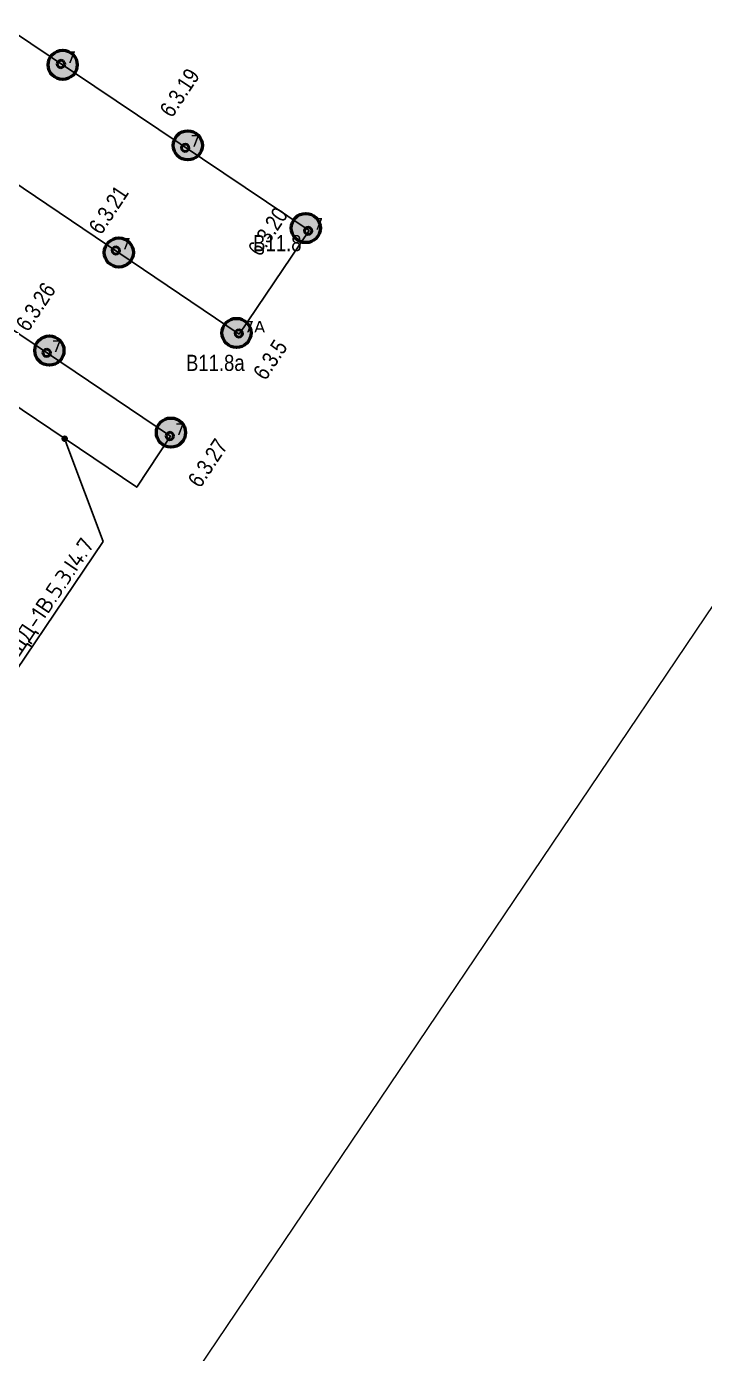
# Model space of a CAD drawing. Header units: millimetres. Extents: x -243740 to 150609, y -473655 to -165121.
# Drawn here: x 95464 to 105960, y -350497 to -329956 of the extents above; entities that cross this region are included whole.
import ezdxf
from ezdxf import colors
from ezdxf.entities.mleader import LeaderData, LeaderLine
from ezdxf.enums import TextEntityAlignment as Align
from ezdxf.math import Vec2, Vec3

# ---------------------------------------------------------------- set-up
doc = ezdxf.new("R2010")
doc.units = ezdxf.units.MM
doc.linetypes.add('Штрих', pattern=[6.35, 3.175, -3.175])
doc.layers.add('_Гр.ЩД-1В.5.3.I4.7', color=6, linetype='Continuous')
doc.layers.add('Вставка', color=252, linetype='Continuous')
for name, color, linetype, lineweight in [('_освещение_dali', 3, 'Continuous', 50), ('A-ANNO-DIMS', 7, 'Continuous', 9), ('DLX_FL2_LUM 5', 5, 'Continuous', 40), ('Аварийное_овещение', 1, 'Continuous', 30), ('АР_монолит', 252, 'Continuous', 50), ('Освещение', 5, 'Continuous', 30)]:
    doc.layers.add(name, color=color, linetype=linetype, lineweight=lineweight)
doc.layers.add('DLX_FL1_LUM 9', color=7, linetype='Continuous', lineweight=40, true_color=0xf70808)
doc.styles.add('Arial Narrow_6', font='ARIALN.TTF', dxfattribs={"height": 193.245432})
doc.styles.add('GOST 2.304', font='')
doc.styles.add('ISOCPEUR', font='isocpeur.ttf')
doc.styles.get("Standard").update_dxf_attribs({"font": 'ARIALN.TTF'})
doc.styles.add('TableTextStyle', font='')
doc.styles.get('GOST 2.304').set_extended_font_data('GOST Common')
doc.styles.get('TableTextStyle').set_extended_font_data('VERDANA.TTF')
doc.linetypes.add('Truba', pattern='A,3e-05,[4,MSH_7,S=1,R=0,X=0,Y=0],-3.022072', length=3.022102)
doc.dimstyles.new('М-200', dxfattribs={"dimtxt": 400, "dimasz": 160, "dimexe": 200, "dimexo": 400, "dimgap": 50, "dimtad": 1, "dimdec": 0, "dimzin": 0, "dimdsep": 46, "dimtxsty": 'GOST 2.304', "dimblk": 'ARCHTICK', "dimcen": 180, "dimdle": 200, "dimadec": 0, "dimazin": 0, "dimtfac": 1, "dimtdec": 0, "dimtmove": 1, "dimatfit": 0, "dimfxl": 1, "dimtolj": 1, "dimtzin": 0, "dimarcsym": 0})

# ---------------------------------------------------------------- blocks, each defined once
blk = doc.blocks.new('_ArchTick')
at = {"color": 0, "linetype": 'ByBlock', "const_width": 0.15}
blk.add_lwpolyline([(-0.5, -0.5), (0.5, 0.5)], dxfattribs=at)
blk = doc.blocks.new('*D5')
at = {"layer": 'A-ANNO-DIMS', "color": 0, "lineweight": -2, "transparency": 16777216}
for p, q in [((-593595, -339954), (-537899, -257382)), ((-538342, -257324), (-538177, -257436)), ((-593814, -339565), (-593649, -339677))]:
    blk.add_line(p, q, dxfattribs=at)
at = {"layer": 'Defpoints', "color": 0, "transparency": 16777216}
for p in [(-538011, -257548), (-538011, -257548), (-593483, -339788)]:
    blk.add_point(p, dxfattribs=at)
at = {"layer": 'A-ANNO-DIMS', "color": 0, "lineweight": -2, "transparency": 16777216, "xscale": 160, "yscale": 160, "zscale": 160}
for p, rotation in [((-538011, -257548), 55.99999854218721), ((-593483, -339788), 235.9999985421872)]:
    blk.add_blockref('_ArchTick', p, dxfattribs=dict(at, rotation=rotation))
at = {"layer": 'A-ANNO-DIMS', "color": 0, "transparency": 16777216, "insert": (-565954, -298528), "char_height": 400, "attachment_point": 5, "rotation": 56, "style": 'GOST 2.304'}
blk.add_mtext('\\A1;99200', dxfattribs=at)
blk = doc.blocks.new('A$Caabd1818')
at = {"layer": 'DLX_FL1_LUM 9'}
for points in [[(94735, 62846, -2997), (94757, 62866, -2997)], [(94757, 62866, -2997), (94735, 62846, -2997)], [(94757, 62866, -2997), (94735, 62846, -2997)], [(94735, 62846, -2997), (94757, 62866, -2997)], [(94757, 62866, -2997), (94786, 62872, -2997)], [(94786, 62872, -2997), (94757, 62866, -2997)], [(94786, 62872, -2997), (94757, 62866, -2997)], [(94757, 62866, -2997), (94786, 62872, -2997)], [(94757, 62866, -2997), (94757, 62866, -2997)], [(94757, 62866, -2997), (94757, 62866, -2997)], [(94786, 62872, -2997), (94786, 62872, -2997)], [(94786, 62872, -2997), (94815, 62862, -2997)], [(94815, 62862, -2997), (94786, 62872, -2997)], [(94786, 62872, -2997), (94786, 62872, -2997)], [(94815, 62862, -2997), (94786, 62872, -2997)], [(94786, 62872, -2997), (94815, 62862, -2997)], [(94815, 62862, -2997), (94815, 62862, -2997)], [(94815, 62862, -2997), (94834, 62839, -2997)], [(94834, 62839, -2997), (94815, 62862, -2997)], [(94815, 62862, -2997), (94815, 62862, -2997)], [(94834, 62839, -2997), (94815, 62862, -2997)], [(94815, 62862, -2997), (94834, 62839, -2997)], [(94725, 62818, -2997), (94735, 62846, -2997)], [(94735, 62846, -2997), (94725, 62818, -2997)], [(94735, 62846, -2997), (94725, 62818, -2997)], [(94725, 62818, -2997), (94735, 62846, -2997)], [(94731, 62789, -2997), (94725, 62818, -2997)], [(94725, 62818, -2997), (94725, 62818, -2997)], [(94725, 62818, -2997), (94731, 62789, -2997)], [(94725, 62818, -2997), (94725, 62818, -2997)], [(94725, 62818, -2997), (94731, 62789, -2997)], [(94731, 62789, -2997), (94725, 62818, -2997)], [(94750, 62767, -2997), (94731, 62789, -2997)], [(94731, 62789, -2997), (94731, 62789, -2997)], [(94731, 62789, -2997), (94750, 62767, -2997)], [(94731, 62789, -2997), (94731, 62789, -2997)], [(94731, 62789, -2997), (94750, 62767, -2997)], [(94750, 62767, -2997), (94731, 62789, -2997)], [(94735, 62846, -2997), (94735, 62846, -2997)], [(94735, 62846, -2997), (94735, 62846, -2997)], [(94778, 62757, -2997), (94750, 62767, -2997)], [(94750, 62767, -2997), (94750, 62767, -2997)], [(94750, 62767, -2997), (94778, 62757, -2997)], [(94750, 62767, -2997), (94750, 62767, -2997)], [(94750, 62767, -2997), (94778, 62757, -2997)], [(94778, 62757, -2997), (94750, 62767, -2997)], [(94808, 62763, -2997), (94778, 62757, -2997)], [(94778, 62757, -2997), (94808, 62763, -2997)], [(94778, 62757, -2997), (94808, 62763, -2997)], [(94808, 62763, -2997), (94778, 62757, -2997)], [(94778, 62757, -2997), (94778, 62757, -2997)], [(94778, 62757, -2997), (94778, 62757, -2997)], [(94830, 62782, -2997), (94808, 62763, -2997)], [(94808, 62763, -2997), (94830, 62782, -2997)], [(94808, 62763, -2997), (94830, 62782, -2997)], [(94830, 62782, -2997), (94808, 62763, -2997)], [(94808, 62763, -2997), (94808, 62763, -2997)], [(94808, 62763, -2997), (94808, 62763, -2997)], [(94840, 62810, -2997), (94830, 62782, -2997)], [(94830, 62782, -2997), (94840, 62810, -2997)], [(94830, 62782, -2997), (94840, 62810, -2997)], [(94840, 62810, -2997), (94830, 62782, -2997)], [(94830, 62782, -2997), (94830, 62782, -2997)], [(94830, 62782, -2997), (94830, 62782, -2997)], [(94834, 62839, -2997), (94834, 62839, -2997)], [(94834, 62839, -2997), (94840, 62810, -2997)], [(94840, 62810, -2997), (94834, 62839, -2997)], [(94834, 62839, -2997), (94834, 62839, -2997)], [(94840, 62810, -2997), (94834, 62839, -2997)], [(94834, 62839, -2997), (94840, 62810, -2997)], [(94840, 62810, -2997), (94840, 62810, -2997)], [(94840, 62810, -2997), (94840, 62810, -2997)]]:
    blk.add_polyline3d(points, dxfattribs=at)
at = {"layer": 'DLX_FL2_LUM 5'}
for points in [[(91970, 66991, -2997), (91980, 67019, -2997)], [(91980, 67019, -2997), (91970, 66991, -2997)], [(91980, 67019, -2997), (91970, 66991, -2997)], [(91970, 66991, -2997), (91980, 67019, -2997)], [(91976, 66961, -2997), (91970, 66991, -2997)], [(91970, 66991, -2997), (91970, 66991, -2997)], [(91970, 66991, -2997), (91976, 66961, -2997)], [(91970, 66991, -2997), (91970, 66991, -2997)], [(91970, 66991, -2997), (91976, 66961, -2997)], [(91976, 66961, -2997), (91970, 66991, -2997)], [(91980, 67019, -2997), (92002, 67038, -2997)], [(92002, 67038, -2997), (91980, 67019, -2997)], [(92002, 67038, -2997), (91980, 67019, -2997)], [(91980, 67019, -2997), (92002, 67038, -2997)], [(91980, 67019, -2997), (91980, 67019, -2997)], [(91980, 67019, -2997), (91980, 67019, -2997)], [(92002, 67038, -2997), (92031, 67044, -2997)], [(92031, 67044, -2997), (92002, 67038, -2997)], [(92031, 67044, -2997), (92002, 67038, -2997)], [(92002, 67038, -2997), (92031, 67044, -2997)], [(92002, 67038, -2997), (92002, 67038, -2997)], [(92002, 67038, -2997), (92002, 67038, -2997)], [(92031, 67044, -2997), (92031, 67044, -2997)], [(92031, 67044, -2997), (92060, 67034, -2997)], [(92060, 67034, -2997), (92031, 67044, -2997)], [(92031, 67044, -2997), (92031, 67044, -2997)], [(92060, 67034, -2997), (92031, 67044, -2997)], [(92031, 67044, -2997), (92060, 67034, -2997)], [(92060, 67034, -2997), (92060, 67034, -2997)], [(92060, 67034, -2997), (92079, 67012, -2997)], [(92079, 67012, -2997), (92060, 67034, -2997)], [(92060, 67034, -2997), (92060, 67034, -2997)], [(92079, 67012, -2997), (92060, 67034, -2997)], [(92060, 67034, -2997), (92079, 67012, -2997)], [(92085, 66983, -2997), (92075, 66954, -2997)], [(92075, 66954, -2997), (92085, 66983, -2997)], [(92075, 66954, -2997), (92085, 66983, -2997)], [(92085, 66983, -2997), (92075, 66954, -2997)], [(92079, 67012, -2997), (92079, 67012, -2997)], [(92079, 67012, -2997), (92085, 66983, -2997)], [(92085, 66983, -2997), (92079, 67012, -2997)], [(92079, 67012, -2997), (92079, 67012, -2997)], [(92085, 66983, -2997), (92079, 67012, -2997)], [(92079, 67012, -2997), (92085, 66983, -2997)], [(92085, 66983, -2997), (92085, 66983, -2997)], [(92085, 66983, -2997), (92085, 66983, -2997)], [(91995, 66939, -2997), (91976, 66961, -2997)], [(91976, 66961, -2997), (91976, 66961, -2997)], [(91976, 66961, -2997), (91995, 66939, -2997)], [(91976, 66961, -2997), (91976, 66961, -2997)], [(91976, 66961, -2997), (91995, 66939, -2997)], [(91995, 66939, -2997), (91976, 66961, -2997)], [(92023, 66929, -2997), (91995, 66939, -2997)], [(91995, 66939, -2997), (91995, 66939, -2997)], [(91995, 66939, -2997), (92023, 66929, -2997)], [(91995, 66939, -2997), (91995, 66939, -2997)], [(91995, 66939, -2997), (92023, 66929, -2997)], [(92023, 66929, -2997), (91995, 66939, -2997)], [(92053, 66935, -2997), (92023, 66929, -2997)], [(92023, 66929, -2997), (92053, 66935, -2997)], [(92023, 66929, -2997), (92053, 66935, -2997)], [(92053, 66935, -2997), (92023, 66929, -2997)], [(92023, 66929, -2997), (92023, 66929, -2997)], [(92023, 66929, -2997), (92023, 66929, -2997)], [(92075, 66954, -2997), (92053, 66935, -2997)], [(92053, 66935, -2997), (92075, 66954, -2997)], [(92053, 66935, -2997), (92075, 66954, -2997)], [(92075, 66954, -2997), (92053, 66935, -2997)], [(92053, 66935, -2997), (92053, 66935, -2997)], [(92053, 66935, -2997), (92053, 66935, -2997)], [(92075, 66954, -2997), (92075, 66954, -2997)], [(92075, 66954, -2997), (92075, 66954, -2997)], [(93902, 65722, -2997), (93924, 65742, -2997)], [(93924, 65742, -2997), (93902, 65722, -2997)], [(93924, 65742, -2997), (93902, 65722, -2997)], [(93902, 65722, -2997), (93924, 65742, -2997)], [(93924, 65742, -2997), (93953, 65747, -2997)], [(93953, 65747, -2997), (93924, 65742, -2997)], [(93953, 65747, -2997), (93924, 65742, -2997)], [(93924, 65742, -2997), (93953, 65747, -2997)], [(93924, 65742, -2997), (93924, 65742, -2997)], [(93924, 65742, -2997), (93924, 65742, -2997)], [(93953, 65747, -2997), (93953, 65747, -2997)], [(93953, 65747, -2997), (93982, 65738, -2997)], [(93982, 65738, -2997), (93953, 65747, -2997)], [(93953, 65747, -2997), (93953, 65747, -2997)], [(93982, 65738, -2997), (93953, 65747, -2997)], [(93953, 65747, -2997), (93982, 65738, -2997)], [(93982, 65738, -2997), (93982, 65738, -2997)], [(93982, 65738, -2997), (94001, 65715, -2997)], [(94001, 65715, -2997), (93982, 65738, -2997)], [(93982, 65738, -2997), (93982, 65738, -2997)], [(94001, 65715, -2997), (93982, 65738, -2997)], [(93982, 65738, -2997), (94001, 65715, -2997)], [(93892, 65694, -2997), (93902, 65722, -2997)], [(93902, 65722, -2997), (93892, 65694, -2997)], [(93902, 65722, -2997), (93892, 65694, -2997)], [(93892, 65694, -2997), (93902, 65722, -2997)], [(93898, 65665, -2997), (93892, 65694, -2997)], [(93892, 65694, -2997), (93892, 65694, -2997)], [(93892, 65694, -2997), (93898, 65665, -2997)], [(93892, 65694, -2997), (93892, 65694, -2997)], [(93892, 65694, -2997), (93898, 65665, -2997)], [(93898, 65665, -2997), (93892, 65694, -2997)], [(93917, 65642, -2997), (93898, 65665, -2997)], [(93898, 65665, -2997), (93898, 65665, -2997)], [(93898, 65665, -2997), (93917, 65642, -2997)], [(93898, 65665, -2997), (93898, 65665, -2997)], [(93898, 65665, -2997), (93917, 65642, -2997)], [(93917, 65642, -2997), (93898, 65665, -2997)], [(93902, 65722, -2997), (93902, 65722, -2997)], [(93902, 65722, -2997), (93902, 65722, -2997)], [(93945, 65633, -2997), (93917, 65642, -2997)], [(93917, 65642, -2997), (93917, 65642, -2997)], [(93917, 65642, -2997), (93945, 65633, -2997)], [(93917, 65642, -2997), (93917, 65642, -2997)], [(93917, 65642, -2997), (93945, 65633, -2997)], [(93945, 65633, -2997), (93917, 65642, -2997)], [(93975, 65638, -2997), (93945, 65633, -2997)], [(93945, 65633, -2997), (93975, 65638, -2997)], [(93945, 65633, -2997), (93975, 65638, -2997)], [(93975, 65638, -2997), (93945, 65633, -2997)], [(93945, 65633, -2997), (93945, 65633, -2997)], [(93945, 65633, -2997), (93945, 65633, -2997)], [(93997, 65658, -2997), (93975, 65638, -2997)], [(93975, 65638, -2997), (93997, 65658, -2997)], [(93975, 65638, -2997), (93997, 65658, -2997)], [(93997, 65658, -2997), (93975, 65638, -2997)], [(93975, 65638, -2997), (93975, 65638, -2997)], [(93975, 65638, -2997), (93975, 65638, -2997)], [(94007, 65686, -2997), (93997, 65658, -2997)], [(93997, 65658, -2997), (94007, 65686, -2997)], [(93997, 65658, -2997), (94007, 65686, -2997)], [(94007, 65686, -2997), (93997, 65658, -2997)], [(93997, 65658, -2997), (93997, 65658, -2997)], [(93997, 65658, -2997), (93997, 65658, -2997)], [(94001, 65715, -2997), (94001, 65715, -2997)], [(94001, 65715, -2997), (94007, 65686, -2997)], [(94007, 65686, -2997), (94001, 65715, -2997)], [(94001, 65715, -2997), (94001, 65715, -2997)], [(94007, 65686, -2997), (94001, 65715, -2997)], [(94001, 65715, -2997), (94007, 65686, -2997)], [(94007, 65686, -2997), (94007, 65686, -2997)], [(94007, 65686, -2997), (94007, 65686, -2997)], [(95798, 64409, -2997), (95808, 64437, -2997)], [(95808, 64437, -2997), (95798, 64409, -2997)], [(95808, 64437, -2997), (95798, 64409, -2997)], [(95798, 64409, -2997), (95808, 64437, -2997)], [(95803, 64379, -2997), (95798, 64409, -2997)], [(95798, 64409, -2997), (95798, 64409, -2997)], [(95798, 64409, -2997), (95803, 64379, -2997)], [(95798, 64409, -2997), (95798, 64409, -2997)], [(95798, 64409, -2997), (95803, 64379, -2997)], [(95803, 64379, -2997), (95798, 64409, -2997)], [(95823, 64357, -2997), (95803, 64379, -2997)], [(95803, 64379, -2997), (95803, 64379, -2997)], [(95803, 64379, -2997), (95823, 64357, -2997)], [(95803, 64379, -2997), (95803, 64379, -2997)], [(95803, 64379, -2997), (95823, 64357, -2997)], [(95823, 64357, -2997), (95803, 64379, -2997)], [(95808, 64437, -2997), (95830, 64456, -2997)], [(95830, 64456, -2997), (95808, 64437, -2997)], [(95830, 64456, -2997), (95808, 64437, -2997)], [(95808, 64437, -2997), (95830, 64456, -2997)], [(95808, 64437, -2997), (95808, 64437, -2997)], [(95808, 64437, -2997), (95808, 64437, -2997)], [(95851, 64347, -2997), (95823, 64357, -2997)], [(95823, 64357, -2997), (95823, 64357, -2997)], [(95823, 64357, -2997), (95851, 64347, -2997)], [(95823, 64357, -2997), (95823, 64357, -2997)], [(95823, 64357, -2997), (95851, 64347, -2997)], [(95851, 64347, -2997), (95823, 64357, -2997)], [(95830, 64456, -2997), (95859, 64462, -2997)], [(95859, 64462, -2997), (95830, 64456, -2997)], [(95859, 64462, -2997), (95830, 64456, -2997)], [(95830, 64456, -2997), (95859, 64462, -2997)], [(95830, 64456, -2997), (95830, 64456, -2997)], [(95830, 64456, -2997), (95830, 64456, -2997)], [(95880, 64353, -2997), (95851, 64347, -2997)], [(95851, 64347, -2997), (95880, 64353, -2997)], [(95851, 64347, -2997), (95880, 64353, -2997)], [(95880, 64353, -2997), (95851, 64347, -2997)], [(95851, 64347, -2997), (95851, 64347, -2997)], [(95851, 64347, -2997), (95851, 64347, -2997)], [(95859, 64462, -2997), (95859, 64462, -2997)], [(95859, 64462, -2997), (95887, 64452, -2997)], [(95887, 64452, -2997), (95859, 64462, -2997)], [(95859, 64462, -2997), (95859, 64462, -2997)], [(95887, 64452, -2997), (95859, 64462, -2997)], [(95859, 64462, -2997), (95887, 64452, -2997)], [(95903, 64372, -2997), (95880, 64353, -2997)], [(95880, 64353, -2997), (95903, 64372, -2997)], [(95880, 64353, -2997), (95903, 64372, -2997)], [(95903, 64372, -2997), (95880, 64353, -2997)], [(95880, 64353, -2997), (95880, 64353, -2997)], [(95880, 64353, -2997), (95880, 64353, -2997)], [(95887, 64452, -2997), (95887, 64452, -2997)], [(95887, 64452, -2997), (95907, 64430, -2997)], [(95907, 64430, -2997), (95887, 64452, -2997)], [(95887, 64452, -2997), (95887, 64452, -2997)], [(95907, 64430, -2997), (95887, 64452, -2997)], [(95887, 64452, -2997), (95907, 64430, -2997)], [(95913, 64401, -2997), (95903, 64372, -2997)], [(95903, 64372, -2997), (95913, 64401, -2997)], [(95903, 64372, -2997), (95913, 64401, -2997)], [(95913, 64401, -2997), (95903, 64372, -2997)], [(95903, 64372, -2997), (95903, 64372, -2997)], [(95903, 64372, -2997), (95903, 64372, -2997)], [(95907, 64430, -2997), (95907, 64430, -2997)], [(95907, 64430, -2997), (95913, 64401, -2997)], [(95913, 64401, -2997), (95907, 64430, -2997)], [(95907, 64430, -2997), (95907, 64430, -2997)], [(95913, 64401, -2997), (95907, 64430, -2997)], [(95907, 64430, -2997), (95913, 64401, -2997)], [(95913, 64401, -2997), (95913, 64401, -2997)], [(95913, 64401, -2997), (95913, 64401, -2997)], [(92819, 64104, -2997), (92829, 64132, -2997)], [(92829, 64132, -2997), (92819, 64104, -2997)], [(92829, 64132, -2997), (92819, 64104, -2997)], [(92819, 64104, -2997), (92829, 64132, -2997)], [(92825, 64074, -2997), (92819, 64104, -2997)], [(92819, 64104, -2997), (92819, 64104, -2997)], [(92819, 64104, -2997), (92825, 64074, -2997)], [(92819, 64104, -2997), (92819, 64104, -2997)], [(92819, 64104, -2997), (92825, 64074, -2997)], [(92825, 64074, -2997), (92819, 64104, -2997)], [(92829, 64132, -2997), (92851, 64151, -2997)], [(92851, 64151, -2997), (92829, 64132, -2997)], [(92851, 64151, -2997), (92829, 64132, -2997)], [(92829, 64132, -2997), (92851, 64151, -2997)], [(92829, 64132, -2997), (92829, 64132, -2997)], [(92829, 64132, -2997), (92829, 64132, -2997)], [(92851, 64151, -2997), (92881, 64157, -2997)], [(92881, 64157, -2997), (92851, 64151, -2997)], [(92881, 64157, -2997), (92851, 64151, -2997)], [(92851, 64151, -2997), (92881, 64157, -2997)], [(92851, 64151, -2997), (92851, 64151, -2997)], [(92851, 64151, -2997), (92851, 64151, -2997)], [(92881, 64157, -2997), (92881, 64157, -2997)], [(92881, 64157, -2997), (92909, 64147, -2997)], [(92909, 64147, -2997), (92881, 64157, -2997)], [(92881, 64157, -2997), (92881, 64157, -2997)], [(92909, 64147, -2997), (92881, 64157, -2997)], [(92881, 64157, -2997), (92909, 64147, -2997)], [(92909, 64147, -2997), (92909, 64147, -2997)], [(92909, 64147, -2997), (92928, 64125, -2997)], [(92928, 64125, -2997), (92909, 64147, -2997)], [(92909, 64147, -2997), (92909, 64147, -2997)], [(92928, 64125, -2997), (92909, 64147, -2997)], [(92909, 64147, -2997), (92928, 64125, -2997)], [(92934, 64096, -2997), (92924, 64068, -2997)], [(92924, 64068, -2997), (92934, 64096, -2997)], [(92924, 64068, -2997), (92934, 64096, -2997)], [(92934, 64096, -2997), (92924, 64068, -2997)], [(92928, 64125, -2997), (92928, 64125, -2997)], [(92928, 64125, -2997), (92934, 64096, -2997)], [(92934, 64096, -2997), (92928, 64125, -2997)], [(92928, 64125, -2997), (92928, 64125, -2997)], [(92934, 64096, -2997), (92928, 64125, -2997)], [(92928, 64125, -2997), (92934, 64096, -2997)], [(92934, 64096, -2997), (92934, 64096, -2997)], [(92934, 64096, -2997), (92934, 64096, -2997)], [(92844, 64052, -2997), (92825, 64074, -2997)], [(92825, 64074, -2997), (92825, 64074, -2997)], [(92825, 64074, -2997), (92844, 64052, -2997)], [(92825, 64074, -2997), (92825, 64074, -2997)], [(92825, 64074, -2997), (92844, 64052, -2997)], [(92844, 64052, -2997), (92825, 64074, -2997)], [(92873, 64042, -2997), (92844, 64052, -2997)], [(92844, 64052, -2997), (92844, 64052, -2997)], [(92844, 64052, -2997), (92873, 64042, -2997)], [(92844, 64052, -2997), (92844, 64052, -2997)], [(92844, 64052, -2997), (92873, 64042, -2997)], [(92873, 64042, -2997), (92844, 64052, -2997)], [(92902, 64048, -2997), (92873, 64042, -2997)], [(92873, 64042, -2997), (92902, 64048, -2997)], [(92873, 64042, -2997), (92902, 64048, -2997)], [(92902, 64048, -2997), (92873, 64042, -2997)], [(92873, 64042, -2997), (92873, 64042, -2997)], [(92873, 64042, -2997), (92873, 64042, -2997)], [(92924, 64068, -2997), (92902, 64048, -2997)], [(92902, 64048, -2997), (92924, 64068, -2997)], [(92902, 64048, -2997), (92924, 64068, -2997)], [(92924, 64068, -2997), (92902, 64048, -2997)], [(92902, 64048, -2997), (92902, 64048, -2997)], [(92902, 64048, -2997), (92902, 64048, -2997)], [(92924, 64068, -2997), (92924, 64068, -2997)], [(92924, 64068, -2997), (92924, 64068, -2997)], [(91749, 62517, -2997), (91759, 62545, -2997)], [(91759, 62545, -2997), (91749, 62517, -2997)], [(91759, 62545, -2997), (91749, 62517, -2997)], [(91749, 62517, -2997), (91759, 62545, -2997)], [(91755, 62488, -2997), (91749, 62517, -2997)], [(91749, 62517, -2997), (91749, 62517, -2997)], [(91749, 62517, -2997), (91755, 62488, -2997)], [(91749, 62517, -2997), (91749, 62517, -2997)], [(91749, 62517, -2997), (91755, 62488, -2997)], [(91755, 62488, -2997), (91749, 62517, -2997)], [(91774, 62465, -2997), (91755, 62488, -2997)], [(91755, 62488, -2997), (91755, 62488, -2997)], [(91755, 62488, -2997), (91774, 62465, -2997)], [(91755, 62488, -2997), (91755, 62488, -2997)], [(91755, 62488, -2997), (91774, 62465, -2997)], [(91774, 62465, -2997), (91755, 62488, -2997)], [(91759, 62545, -2997), (91781, 62565, -2997)], [(91781, 62565, -2997), (91759, 62545, -2997)], [(91781, 62565, -2997), (91759, 62545, -2997)], [(91759, 62545, -2997), (91781, 62565, -2997)], [(91759, 62545, -2997), (91759, 62545, -2997)], [(91759, 62545, -2997), (91759, 62545, -2997)], [(91802, 62456, -2997), (91774, 62465, -2997)], [(91774, 62465, -2997), (91774, 62465, -2997)], [(91774, 62465, -2997), (91802, 62456, -2997)], [(91774, 62465, -2997), (91774, 62465, -2997)], [(91774, 62465, -2997), (91802, 62456, -2997)], [(91802, 62456, -2997), (91774, 62465, -2997)], [(91781, 62565, -2997), (91810, 62570, -2997)], [(91810, 62570, -2997), (91781, 62565, -2997)], [(91810, 62570, -2997), (91781, 62565, -2997)], [(91781, 62565, -2997), (91810, 62570, -2997)], [(91781, 62565, -2997), (91781, 62565, -2997)], [(91781, 62565, -2997), (91781, 62565, -2997)], [(91832, 62461, -2997), (91802, 62456, -2997)], [(91802, 62456, -2997), (91832, 62461, -2997)], [(91802, 62456, -2997), (91832, 62461, -2997)], [(91832, 62461, -2997), (91802, 62456, -2997)], [(91802, 62456, -2997), (91802, 62456, -2997)], [(91802, 62456, -2997), (91802, 62456, -2997)], [(91810, 62570, -2997), (91810, 62570, -2997)], [(91810, 62570, -2997), (91839, 62561, -2997)], [(91839, 62561, -2997), (91810, 62570, -2997)], [(91810, 62570, -2997), (91810, 62570, -2997)], [(91839, 62561, -2997), (91810, 62570, -2997)], [(91810, 62570, -2997), (91839, 62561, -2997)], [(91854, 62481, -2997), (91832, 62461, -2997)], [(91832, 62461, -2997), (91854, 62481, -2997)], [(91832, 62461, -2997), (91854, 62481, -2997)], [(91854, 62481, -2997), (91832, 62461, -2997)], [(91832, 62461, -2997), (91832, 62461, -2997)], [(91832, 62461, -2997), (91832, 62461, -2997)], [(91839, 62561, -2997), (91839, 62561, -2997)], [(91839, 62561, -2997), (91858, 62538, -2997)], [(91858, 62538, -2997), (91839, 62561, -2997)], [(91839, 62561, -2997), (91839, 62561, -2997)], [(91858, 62538, -2997), (91839, 62561, -2997)], [(91839, 62561, -2997), (91858, 62538, -2997)], [(91864, 62509, -2997), (91854, 62481, -2997)], [(91854, 62481, -2997), (91864, 62509, -2997)], [(91854, 62481, -2997), (91864, 62509, -2997)], [(91864, 62509, -2997), (91854, 62481, -2997)], [(91854, 62481, -2997), (91854, 62481, -2997)], [(91854, 62481, -2997), (91854, 62481, -2997)], [(91858, 62538, -2997), (91858, 62538, -2997)], [(91858, 62538, -2997), (91864, 62509, -2997)], [(91864, 62509, -2997), (91858, 62538, -2997)], [(91858, 62538, -2997), (91858, 62538, -2997)], [(91864, 62509, -2997), (91858, 62538, -2997)], [(91858, 62538, -2997), (91864, 62509, -2997)], [(91864, 62509, -2997), (91864, 62509, -2997)], [(91864, 62509, -2997), (91864, 62509, -2997)], [(93655, 61232, -2997), (93665, 61260, -2997)], [(93665, 61260, -2997), (93655, 61232, -2997)], [(93665, 61260, -2997), (93655, 61232, -2997)], [(93655, 61232, -2997), (93665, 61260, -2997)], [(93661, 61202, -2997), (93655, 61232, -2997)], [(93655, 61232, -2997), (93655, 61232, -2997)], [(93655, 61232, -2997), (93661, 61202, -2997)], [(93655, 61232, -2997), (93655, 61232, -2997)], [(93655, 61232, -2997), (93661, 61202, -2997)], [(93661, 61202, -2997), (93655, 61232, -2997)], [(93665, 61260, -2997), (93687, 61279, -2997)], [(93687, 61279, -2997), (93665, 61260, -2997)], [(93687, 61279, -2997), (93665, 61260, -2997)], [(93665, 61260, -2997), (93687, 61279, -2997)], [(93665, 61260, -2997), (93665, 61260, -2997)], [(93665, 61260, -2997), (93665, 61260, -2997)], [(93687, 61279, -2997), (93716, 61285, -2997)], [(93716, 61285, -2997), (93687, 61279, -2997)], [(93716, 61285, -2997), (93687, 61279, -2997)], [(93687, 61279, -2997), (93716, 61285, -2997)], [(93687, 61279, -2997), (93687, 61279, -2997)], [(93687, 61279, -2997), (93687, 61279, -2997)], [(93716, 61285, -2997), (93716, 61285, -2997)], [(93716, 61285, -2997), (93744, 61275, -2997)], [(93744, 61275, -2997), (93716, 61285, -2997)], [(93716, 61285, -2997), (93716, 61285, -2997)], [(93744, 61275, -2997), (93716, 61285, -2997)], [(93716, 61285, -2997), (93744, 61275, -2997)], [(93744, 61275, -2997), (93744, 61275, -2997)], [(93744, 61275, -2997), (93764, 61253, -2997)], [(93764, 61253, -2997), (93744, 61275, -2997)], [(93744, 61275, -2997), (93744, 61275, -2997)], [(93764, 61253, -2997), (93744, 61275, -2997)], [(93744, 61275, -2997), (93764, 61253, -2997)], [(93770, 61224, -2997), (93760, 61195, -2997)], [(93760, 61195, -2997), (93770, 61224, -2997)], [(93760, 61195, -2997), (93770, 61224, -2997)], [(93770, 61224, -2997), (93760, 61195, -2997)], [(93764, 61253, -2997), (93764, 61253, -2997)], [(93764, 61253, -2997), (93770, 61224, -2997)], [(93770, 61224, -2997), (93764, 61253, -2997)], [(93764, 61253, -2997), (93764, 61253, -2997)], [(93770, 61224, -2997), (93764, 61253, -2997)], [(93764, 61253, -2997), (93770, 61224, -2997)], [(93770, 61224, -2997), (93770, 61224, -2997)], [(93770, 61224, -2997), (93770, 61224, -2997)], [(93680, 61180, -2997), (93661, 61202, -2997)], [(93661, 61202, -2997), (93661, 61202, -2997)], [(93661, 61202, -2997), (93680, 61180, -2997)], [(93661, 61202, -2997), (93661, 61202, -2997)], [(93661, 61202, -2997), (93680, 61180, -2997)], [(93680, 61180, -2997), (93661, 61202, -2997)], [(93708, 61170, -2997), (93680, 61180, -2997)], [(93680, 61180, -2997), (93680, 61180, -2997)], [(93680, 61180, -2997), (93708, 61170, -2997)], [(93680, 61180, -2997), (93680, 61180, -2997)], [(93680, 61180, -2997), (93708, 61170, -2997)], [(93708, 61170, -2997), (93680, 61180, -2997)], [(93737, 61176, -2997), (93708, 61170, -2997)], [(93708, 61170, -2997), (93737, 61176, -2997)], [(93708, 61170, -2997), (93737, 61176, -2997)], [(93737, 61176, -2997), (93708, 61170, -2997)], [(93708, 61170, -2997), (93708, 61170, -2997)], [(93708, 61170, -2997), (93708, 61170, -2997)], [(93760, 61195, -2997), (93737, 61176, -2997)], [(93737, 61176, -2997), (93760, 61195, -2997)], [(93737, 61176, -2997), (93760, 61195, -2997)], [(93760, 61195, -2997), (93737, 61176, -2997)], [(93737, 61176, -2997), (93737, 61176, -2997)], [(93737, 61176, -2997), (93737, 61176, -2997)], [(93760, 61195, -2997), (93760, 61195, -2997)], [(93760, 61195, -2997), (93760, 61195, -2997)]]:
    blk.add_polyline3d(points, dxfattribs=at)
at = {"layer": 'Аварийное_овещение', "lineweight": 40, "style": 'Arial Narrow_6'}
blk.add_text('В11.8а', height=250, dxfattribs=at).set_placement((93963, 62235))
at = {"layer": 'Освещение', "lineweight": 40, "style": 'Arial Narrow_6'}
blk.add_text('В11.8', height=250, dxfattribs=at).set_placement((95003, 64088))
blk = doc.blocks.new('_Dot')
at = {"color": 0, "linetype": 'ByBlock', "lineweight": -2}
blk.add_line((-0.5, 0), (-1, 0), dxfattribs=at)
at = {"color": 0, "linetype": 'ByBlock', "const_width": 0.5}
blk.add_lwpolyline([(-0.25, 0, 1), (0.25, 0, 1)], format="xyb", close=True, dxfattribs=at)
blk = doc.blocks.new('A$Cab2378fa')
at = {"lineweight": 25, "true_color": 0xfff5f5}
h = blk.add_hatch(color=7, dxfattribs=at)
h.dxf.hatch_style = 1
h.paths.add_polyline_path([(0, 0), (-142, -170, 0.174923), (3, -222, 0.197808), (162, -157)])
h.paths.add_polyline_path([(-163, 158), (0, 0), (148, 178, 0.175398), (3, 230, 0.209014)])
at = {"lineweight": 25}
h = blk.add_hatch(color=0, dxfattribs=at)
h.paths.add_polyline_path([(162, -157, 0.442338), (148, 178), (0, 0)])
h.paths.add_polyline_path([(-142, -170), (0, 0), (-163, 158, 0.430096)])
blk.add_circle((3, 4), 226)
blk = doc.blocks.new('Оси200')
at = {"layer": 'A-ANNO-DIMS'}
dim = blk.add_aligned_dim(p1=(-76255.4, -173643), p2=(-20783.5, -91402.5), distance=0, dimstyle='М-200', dxfattribs=at)
dim.commit()
dim.dimension.update_dxf_attribs({"geometry": '*D5', "text_midpoint": (-48726.7, -132382.9), "insert": (517227.4, 166145.4)})
blk = doc.blocks.new('A$C010e0e93')
at = {"layer": 'A-ANNO-DIMS'}
blk.add_blockref('Оси200', (404603.7, 213803.6), dxfattribs=at)

msp = doc.modelspace()

# ---------------------------------------------------------------- block references
at = {"layer": '_освещение_dali', "color": 5, "ltscale": 100}
for p in [(96021, -330553), (97958, -331799, -2997), (99785, -333079, -2997), (96891, -333458, -2997), (95815, -334976, -2997), (97697, -336246, -2997)]:
    msp.add_blockref('A$Cab2378fa', p, dxfattribs=at)
at = {"layer": '_освещение_dali', "color": 1, "ltscale": 100}
msp.add_blockref('A$Cab2378fa', (98712, -334703, -2997), dxfattribs=at)

# ---------------------------------------------------------------- next in the draw order: block references
at = {"layer": 'Вставка', "linetype": 'Truba', "lineweight": 30, "ltscale": 100}
msp.add_blockref('A$C010e0e93', (-234640, -397437), dxfattribs=at)

# ---------------------------------------------------------------- next in the draw order: linework, layer by layer
at = {"layer": '_Гр.ЩД-1В.5.3.I4.7', "ltscale": 100}
msp.add_lwpolyline([(110621, -307526), (105578, -315003), (102383, -312871), (92210, -327982), (99838, -333115), (98756, -334717), (91140, -329573), (90069, -331157), (97694, -336298), (97170, -337088), (89162, -331687), (79471, -345952)], dxfattribs=at)

# ---------------------------------------------------------------- next in the draw order: block references
at = {"layer": 'Defpoints', "linetype": 'Truba', "ltscale": 100}
msp.add_blockref('A$Caabd1818', (3970, -397522), dxfattribs=at)

# ---------------------------------------------------------------- next in the draw order: texts
at = {"layer": '_Гр.ЩД-1В.5.3.I4.7', "ltscale": 100}
for s, p in [('6.3.19', (98000, -331090)), ('6.3.21', (96901, -332903)), ('6.3.20', (99366, -333240)), ('6.3.26', (95771, -334404)), ('6.3.5', (99403, -335223)), ('6.3.27', (98436, -336822))]:
    msp.add_text(s, height=250, rotation=56.5225, dxfattribs=at).set_placement(p, align=Align.BOTTOM_CENTER)
at = {"layer": '_освещение_dali', "color": 231, "true_color": 0xf99fb5, "style": 'TableTextStyle'}
for s, p in [('7', (96077, -330520, -2997)), ('7', (97999, -331816, -2997)), ('7', (99905, -333102, -2997)), ('7', (96926, -333407, -2997)), ('7А', (98832, -334692, -2997)), ('7', (95856, -334993, -2997)), ('7', (97762, -336279, -2997))]:
    msp.add_text(s, height=180, dxfattribs=at).set_placement(p)

# ---------------------------------------------------------------- next in the draw order: leaders
at = {"layer": '_Гр.ЩД-1В.5.3.I4.7', "ltscale": 100}
ml = msp.add_multileader_mtext('Standard', dxfattribs=at)
ml.set_content('Гр.ЩД-1В.5.3.I4.7', color=256, style='ISOCPEUR')
ml.set_leader_properties()
ml.set_arrow_properties(name='DOT')
ml.build(insert=Vec2(0, 0))
ml.multileader.update_dxf_attribs({"has_dogleg": 0, "text_left_attachment_type": 6, "text_right_attachment_type": 6, "arrow_head_size": 100})
ctx = ml.context
ctx.base_point, ctx.char_height, ctx.arrow_head_size, ctx.landing_gap_size, ctx.plane_origin, ctx.plane_x_axis, ctx.plane_y_axis = Vec3(95042, -340311), 250, 100, 200, Vec3(36335, -198856), Vec3(0.559193, 0.829038), Vec3(-0.829038, 0.559193)
ctx.left_attachment, ctx.right_attachment = 6, 6
notes = []
notes.append((ctx, [(1, (1, 1, 0), (96654, -337921), (-0.559193, -0.829038), 8, [(1, [(96055, -336336)], 0, [])])]))
ctx.mtext.insert, ctx.mtext.text_direction, ctx.mtext.rotation, ctx.mtext.flow_direction = Vec3(94884, -339963), Vec3(0.559193, 0.829038), 0.977384, 5
for ctx, leaders in notes:
    for number, flags, end, landing, length, lines in leaders:
        leader = LeaderData()
        leader.index, (leader.has_last_leader_line, leader.has_dogleg_vector, leader.attachment_direction) = number, flags
        leader.last_leader_point, leader.dogleg_vector, leader.dogleg_length = Vec3(end), Vec3(landing), length
        for number, points, colour, breaks in lines:
            line = LeaderLine()
            line.index, line.vertices, line.color, line.breaks = number, Vec3.list(points), colors.encode_raw_color(colour), breaks
            leader.lines.append(line)
        ctx.leaders.append(leader)

doc.saveas('drawing.dxf')
